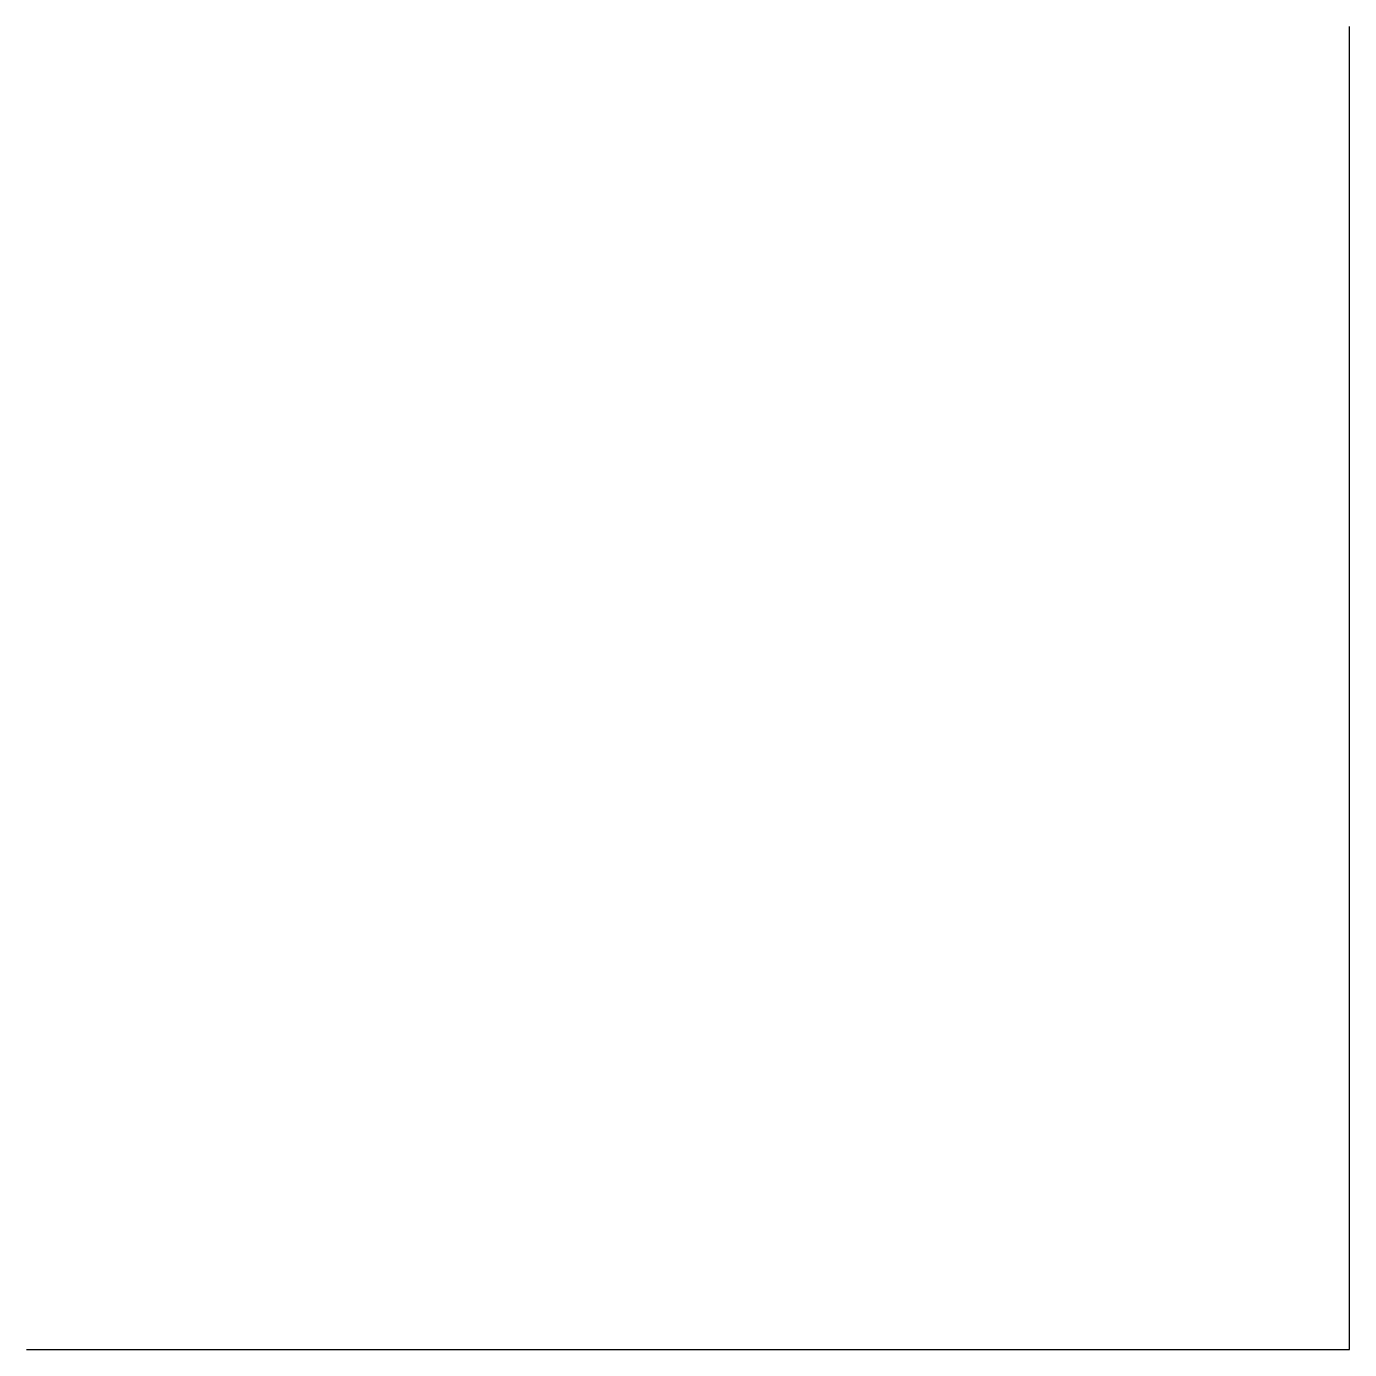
# Model space of a CAD drawing. Header units: millimetres. Extents: x 0 to 10, y 0 to 10.
import ezdxf

# ---------------------------------------------------------------- set-up
doc = ezdxf.new("R2010")
doc.units = ezdxf.units.MM

msp = doc.modelspace()

# ---------------------------------------------------------------- linework, layer by layer
at = {"layer": 'a'}
msp.add_line((0, 0), (10, 0), dxfattribs=at)
at = {"layer": 'b'}
msp.add_line((10, 0), (10, 10), dxfattribs=at)

doc.saveas('drawing.dxf')
